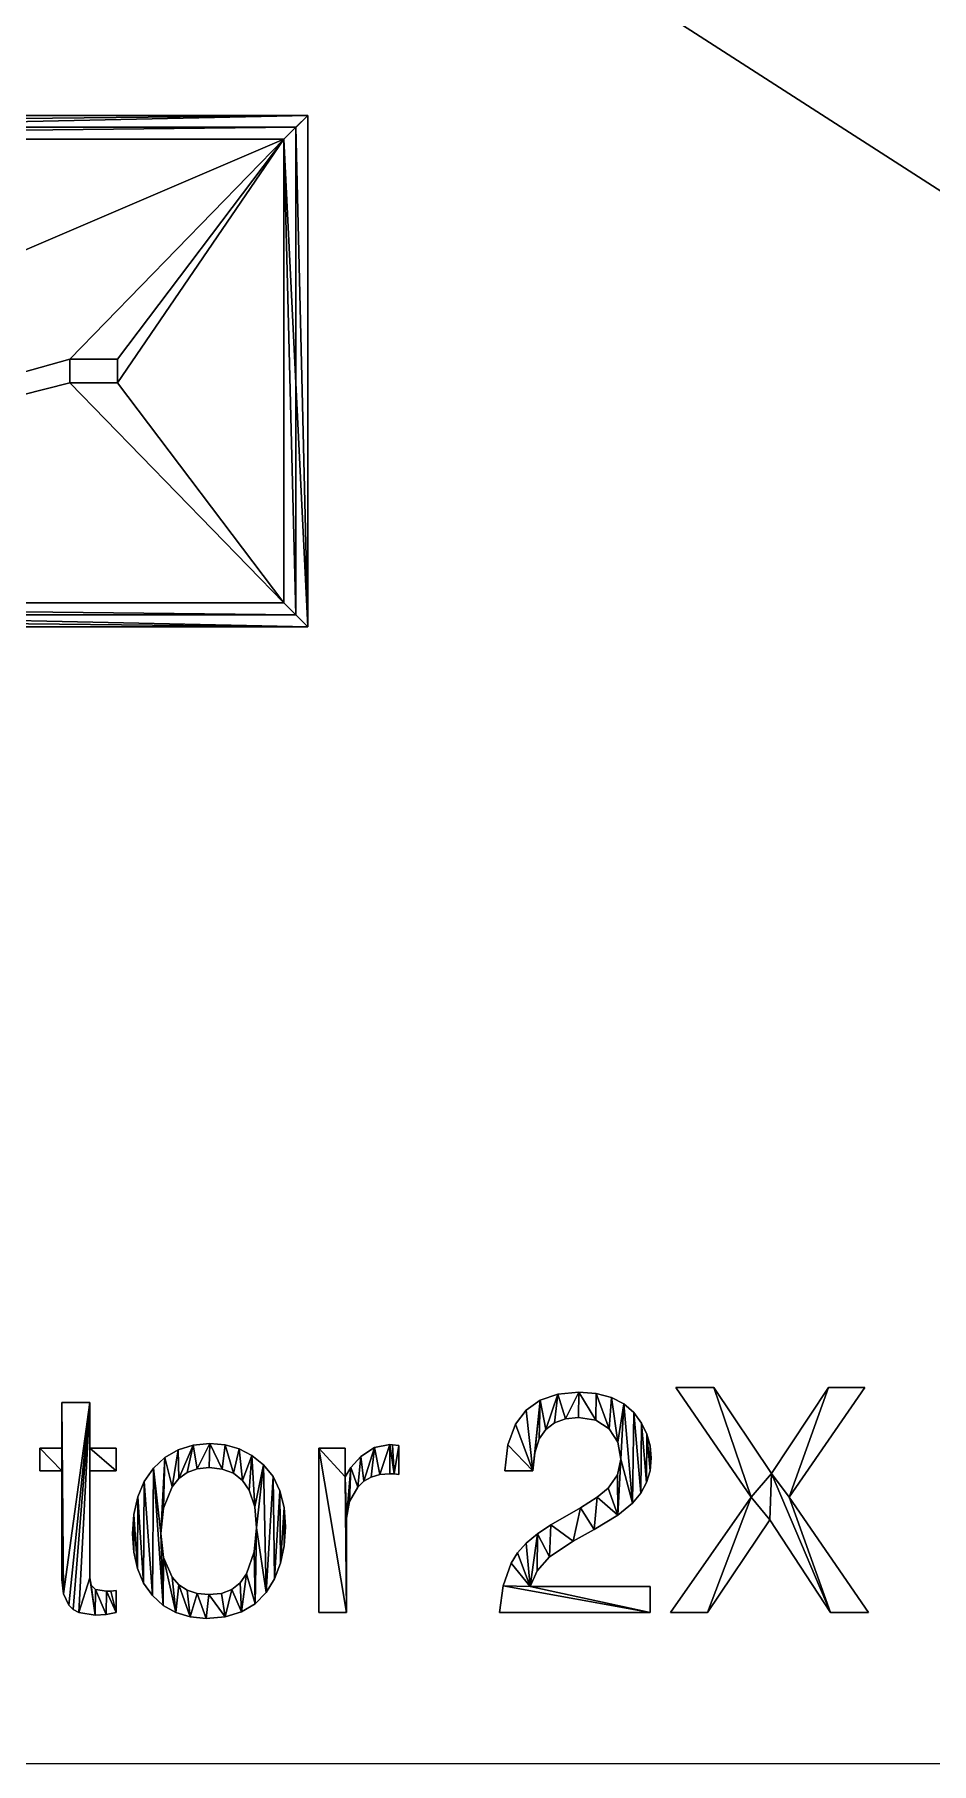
# Model space of a CAD drawing. Extents: x 12 to 260, y 24 to 184.
# Drawn here: x 119.6 to 157.3, y 24 to 96.7 of the extents above; entities that cross this region are included whole.
import ezdxf

# ---------------------------------------------------------------- set-up
doc = ezdxf.new("R2010")
doc.units = 0
doc.layers.get('0').update_dxf_attribs({"color": 13, "linetype": 'CONTINUOUS'})

# ---------------------------------------------------------------- blocks, each defined once
blk = doc.blocks.new('BUILD_BOX')
for p, q in [((0, 0), (248.92, 0)), ((0, 0, 149.86), (248.92, 0, 149.86))]:
    blk.add_line(p, q)
at = {"color": 254}
mesh = blk.add_polyface(dxfattribs=at)
corners = [(248.92, 0), (0, 160.02), (0, 0), (248.92, 160.02)]
mesh.append_faces([[corners[k] for k in face] for face in [(0, 1, 2), (1, 0, 3)]], dxfattribs={"vtx0": -1, "color": 254})
blk = doc.blocks.new('MAKERBOT_REPLICATOR_2X')
at = {"color": 178}
for p, q in [((131.758, 4.851, 0.051), (128.582, 9.464, 0.051)), ((128.582, 9.464, 0.051), (130.186, 9.464, 0.051)), ((130.186, 9.464, 0.051), (132.602, 5.843, 0.051)), ((132.602, 5.843, 0.051), (134.999, 9.464, 0.051)), ((136.525, 9.464, 0.051), (133.349, 4.851, 0.051)), ((134.999, 9.464, 0.051), (136.525, 9.464, 0.051)), ((102.779, 8.826, 0.051), (103.952, 8.826, 0.051)), ((102.779, 6.9, 0.051), (102.779, 8.826, 0.051)), ((103.952, 8.826, 0.051), (103.952, 6.9, 0.051)), ((122.292, 8.504, 0.051), (122.885, 8.923, 0.051)), ((125.243, 9.204, 0.051), (125.875, 9.044, 0.051)), ((125.875, 9.044, 0.051), (126.401, 8.776, 0.051)), ((126.401, 8.776, 0.051), (126.82, 8.401, 0.051)), ((123.947, 8.139, 0.051), (123.489, 7.97, 0.051)), ((124.497, 8.195, 0.051), (123.947, 8.139, 0.051)), ((125.222, 8.077, 0.051), (124.497, 8.195, 0.051)), ((125.786, 7.721, 0.051), (125.222, 8.077, 0.051)), ((126.82, 8.401, 0.051), (127.14, 7.961, 0.051)), ((122.848, 7.293, 0.051), (122.658, 6.716, 0.051)), ((123.122, 7.688, 0.051), (122.848, 7.293, 0.051)), ((123.489, 7.97, 0.051), (123.122, 7.688, 0.051)), ((126.148, 7.165, 0.051), (125.786, 7.721, 0.051)), ((127.14, 7.961, 0.051), (127.368, 7.496, 0.051)), ((127.368, 7.496, 0.051), (127.505, 7.007, 0.051)), ((101.845, 5.953, 0.051), (101.845, 6.9, 0.051)), ((101.845, 6.9, 0.051), (102.779, 6.9, 0.051)), ((103.952, 6.9, 0.051), (105.053, 6.9, 0.051)), ((105.053, 6.9, 0.051), (105.053, 5.953, 0.051)), ((107.104, 6.52, 0.051), (107.659, 6.842, 0.051)), ((107.659, 6.842, 0.051), (108.29, 7.035, 0.051)), ((108.29, 7.035, 0.051), (108.996, 7.1, 0.051)), ((108.996, 7.1, 0.051), (109.637, 7.044, 0.051)), ((109.637, 7.044, 0.051), (110.227, 6.877, 0.051)), ((110.227, 6.877, 0.051), (110.765, 6.6, 0.051)), ((110.765, 6.6, 0.051), (111.251, 6.211, 0.051)), ((113.583, 6.9, 0.051), (114.685, 6.9, 0.051)), ((113.583, 0, 0.051), (113.583, 6.9, 0.051)), ((114.685, 6.9, 0.051), (114.685, 5.708, 0.051)), ((114.918, 6.094, 0.051), (115.349, 6.555, 0.051)), ((115.349, 6.555, 0.051), (115.917, 6.93, 0.051)), ((115.917, 6.93, 0.051), (116.566, 7.055, 0.051)), ((116.566, 7.055, 0.051), (116.676, 7.048, 0.051)), ((116.676, 7.048, 0.051), (116.94, 7.022, 0.051)), ((116.94, 7.022, 0.051), (116.94, 5.798, 0.051)), ((122.658, 6.716, 0.051), (122.577, 5.953, 0.051)), ((126.269, 6.443, 0.051), (126.148, 7.165, 0.051)), ((127.505, 7.007, 0.051), (127.551, 6.494, 0.051)), ((102.779, 5.953, 0.051), (101.845, 5.953, 0.051)), ((105.053, 5.953, 0.051), (103.952, 5.953, 0.051)), ((106.239, 5.509, 0.051), (106.625, 6.069, 0.051)), ((106.625, 6.069, 0.051), (107.104, 6.52, 0.051)), ((108.046, 5.885, 0.051), (107.696, 5.632, 0.051)), ((108.469, 6.038, 0.051), (108.046, 5.885, 0.051)), ((108.964, 6.088, 0.051), (108.469, 6.038, 0.051)), ((109.519, 6.029, 0.051), (108.964, 6.088, 0.051)), ((109.985, 5.85, 0.051), (109.519, 6.029, 0.051)), ((110.363, 5.552, 0.051), (109.985, 5.85, 0.051)), ((111.251, 6.211, 0.051), (111.654, 5.714, 0.051)), ((114.685, 5.708, 0.051), (114.918, 6.094, 0.051)), ((116.56, 5.831, 0.051), (116.147, 5.795, 0.051)), ((116.75, 5.824, 0.051), (116.56, 5.831, 0.051)), ((116.94, 5.798, 0.051), (116.75, 5.824, 0.051)), ((122.577, 5.953, 0.051), (121.398, 5.953, 0.051)), ((126.137, 5.792, 0.051), (126.269, 6.443, 0.051)), ((127.502, 5.96, 0.051), (127.356, 5.467, 0.051)), ((127.551, 6.494, 0.051), (127.502, 5.96, 0.051)), ((105.963, 4.861, 0.051), (106.239, 5.509, 0.051)), ((107.696, 5.632, 0.051), (107.418, 5.276, 0.051)), ((110.652, 5.135, 0.051), (110.363, 5.552, 0.051)), ((110.884, 4.439, 0.051), (110.652, 5.135, 0.051)), ((111.654, 5.714, 0.051), (111.942, 5.112, 0.051)), ((111.942, 5.112, 0.051), (112.115, 4.406, 0.051)), ((115.213, 5.267, 0.051), (114.861, 4.66, 0.051)), ((115.474, 5.513, 0.051), (115.213, 5.267, 0.051)), ((115.785, 5.69, 0.051), (115.474, 5.513, 0.051)), ((116.147, 5.795, 0.051), (115.785, 5.69, 0.051)), ((125.281, 4.842, 0.051), (125.74, 5.219, 0.051)), ((125.74, 5.219, 0.051), (126.137, 5.792, 0.051)), ((127.356, 5.467, 0.051), (127.112, 5.013, 0.051)), ((105.798, 4.124, 0.051), (105.963, 4.861, 0.051)), ((112.115, 4.406, 0.051), (112.172, 3.595, 0.051)), ((127.112, 5.013, 0.051), (126.771, 4.6, 0.051)), ((128.369, 0, 0.051), (131.758, 4.851, 0.051)), ((133.349, 4.851, 0.051), (136.68, 0, 0.051)), ((105.743, 3.299, 0.051), (105.798, 4.124, 0.051)), ((132.537, 3.891, 0.051), (129.915, 0, 0.051)), ((135.089, 0, 0.051), (132.537, 3.891, 0.051)), ((105.795, 2.528, 0.051), (105.743, 3.299, 0.051)), ((112.172, 3.595, 0.051), (112.122, 2.797, 0.051)), ((121.931, 2.506, 0.051), (122.298, 2.917, 0.051)), ((122.298, 2.917, 0.051), (122.767, 3.308, 0.051)), ((105.952, 1.84, 0.051), (105.795, 2.528, 0.051)), ((112.122, 2.797, 0.051), (111.969, 2.071, 0.051)), ((121.666, 2.075, 0.051), (121.931, 2.506, 0.051)), ((106.214, 1.235, 0.051), (105.952, 1.84, 0.051)), ((107.418, 1.482, 0.051), (107.695, 1.16, 0.051)), ((110.273, 1.238, 0.051), (110.533, 1.62, 0.051)), ((111.969, 2.071, 0.051), (111.716, 1.418, 0.051)), ((122.754, 1.748, 0.051), (122.468, 1.095, 0.051)), ((103.069, 0.306, 0.051), (102.851, 0.784, 0.051)), ((104.013, 1.148, 0.051), (104.196, 0.966, 0.051)), ((104.196, 0.966, 0.051), (104.647, 0.896, 0.051)), ((104.647, 0.896, 0.051), (104.828, 0.899, 0.051)), ((104.828, 0.899, 0.051), (105.053, 0.915, 0.051)), ((105.053, 0.915, 0.051), (105.053, 0, 0.051)), ((106.58, 0.712, 0.051), (106.214, 1.235, 0.051)), ((107.695, 1.16, 0.051), (108.043, 0.931, 0.051)), ((108.043, 0.931, 0.051), (108.461, 0.793, 0.051)), ((108.461, 0.793, 0.051), (108.951, 0.747, 0.051)), ((108.951, 0.747, 0.051), (109.482, 0.802, 0.051)), ((109.482, 0.802, 0.051), (109.923, 0.966, 0.051)), ((109.923, 0.966, 0.051), (110.273, 1.238, 0.051)), ((111.361, 0.838, 0.051), (110.899, 0.361, 0.051)), ((111.716, 1.418, 0.051), (111.361, 0.838, 0.051)), ((122.468, 1.095, 0.051), (127.506, 1.095, 0.051)), ((127.506, 1.095, 0.051), (127.506, 0, 0.051)), ((103.246, 0.124, 0.051), (103.069, 0.306, 0.051)), ((103.489, -0.006, 0.051), (103.246, 0.124, 0.051)), ((105.053, 0, 0.051), (104.638, -0.084, 0.051)), ((107.036, 0.291, 0.051), (106.58, 0.712, 0.051)), ((107.564, -0.01, 0.051), (107.036, 0.291, 0.051)), ((110.325, 0.021, 0.051), (109.639, -0.183, 0.051)), ((110.899, 0.361, 0.051), (110.325, 0.021, 0.051)), ((114.743, 0, 0.051), (113.583, 0, 0.051)), ((127.506, 0, 0.051), (121.173, 0, 0.051)), ((129.915, 0, 0.051), (128.369, 0, 0.051)), ((136.68, 0, 0.051), (135.089, 0, 0.051)), ((104.171, -0.11, 0.051), (103.489, -0.006, 0.051)), ((104.638, -0.084, 0.051), (104.171, -0.11, 0.051)), ((108.166, -0.191, 0.051), (107.564, -0.01, 0.051)), ((108.841, -0.251, 0.051), (108.166, -0.191, 0.051)), ((109.639, -0.183, 0.051), (108.841, -0.251, 0.051))]:
    blk.add_line(p, q, dxfattribs=at)
for points in [[(122.885, 8.923, 0.051), (123.622, 9.174, 0.051), (124.503, 9.258, 0.051), (125.243, 9.204, 0.051)], [(121.398, 5.953, 0.051), (121.519, 7.047, 0.051), (121.843, 7.918, 0.051), (122.292, 8.504, 0.051)], [(102.851, 0.784, 0.051), (102.779, 1.385, 0.051), (102.779, 5.953, 0.051)], [(103.952, 5.953, 0.051), (103.952, 1.45, 0.051), (104.013, 1.148, 0.051)], [(107.418, 5.276, 0.051), (107.055, 4.381, 0.051), (106.934, 3.318, 0.051), (107.055, 2.308, 0.051), (107.418, 1.482, 0.051)], [(110.533, 1.62, 0.051), (110.854, 2.542, 0.051), (110.961, 3.563, 0.051), (110.884, 4.439, 0.051)], [(114.861, 4.66, 0.051), (114.743, 3.969, 0.051), (114.743, 0, 0.051)], [(126.771, 4.6, 0.051), (126.142, 4.094, 0.051), (125.154, 3.492, 0.051), (124.272, 3.002, 0.051), (123.279, 2.339, 0.051), (122.754, 1.748, 0.051)], [(122.767, 3.308, 0.051), (123.337, 3.679, 0.051), (124.574, 4.394, 0.051), (125.281, 4.842, 0.051)], [(121.173, 0, 0.051), (121.328, 1.115, 0.051), (121.666, 2.075, 0.051)]]:
    blk.add_polyline3d(points, dxfattribs=at)
mesh = blk.add_polyface(dxfattribs=at)
corners = [(129.915, 0, 0.051), (131.758, 4.851, 0.051), (128.369, 0, 0.051), (132.537, 3.891, 0.051), (130.186, 9.464, 0.051), (128.582, 9.464, 0.051), (132.602, 5.843, 0.051), (135.089, 0, 0.051), (133.349, 4.851, 0.051), (136.68, 0, 0.051), (134.999, 9.464, 0.051), (136.525, 9.464, 0.051)]
mesh.append_faces([[corners[k] for k in face] for face in [(0, 1, 2), (1, 4, 5), (8, 7, 9), (10, 8, 11)]], dxfattribs={"vtx0": -1, "color": 178})
mesh.append_faces([[corners[k] for k in face] for face in [(4, 1, 6)]], dxfattribs={"vtx0": -1, "vtx1": -1, "color": 178})
mesh.append_faces([[corners[k] for k in face] for face in [(6, 1, 3), (6, 7, 8)]], dxfattribs={"vtx0": -1, "vtx1": -1, "vtx2": -1, "color": 178})
mesh.append_faces([[corners[k] for k in face] for face in [(1, 0, 3), (6, 3, 7), (8, 10, 6)]], dxfattribs={"vtx0": -1, "vtx2": -1, "color": 178})
mesh = blk.add_polyface(dxfattribs=at)
corners = [(104.171, -0.11, 0.051), (103.952, 1.45, 0.051), (103.489, -0.006, 0.051), (104.013, 1.148, 0.051), (104.196, 0.966, 0.051), (104.638, -0.084, 0.051), (104.647, 0.896, 0.051), (105.053, 0, 0.051), (104.828, 0.899, 0.051), (105.053, 0.915, 0.051), (105.053, 5.953, 0.051), (103.952, 6.9, 0.051), (103.952, 5.953, 0.051), (105.053, 6.9, 0.051), (102.851, 0.784, 0.051), (102.779, 5.953, 0.051), (102.779, 1.385, 0.051), (102.779, 6.9, 0.051), (102.779, 8.826, 0.051), (103.952, 8.826, 0.051), (103.069, 0.306, 0.051), (103.246, 0.124, 0.051), (101.845, 6.9, 0.051), (101.845, 5.953, 0.051)]
mesh.append_faces([[corners[k] for k in face] for face in [(8, 7, 9), (11, 10, 13), (14, 15, 16), (15, 22, 23)]], dxfattribs={"vtx0": -1, "color": 178})
mesh.append_faces([[corners[k] for k in face] for face in [(0, 1, 2), (1, 0, 3), (3, 0, 4), (4, 5, 6), (6, 7, 8), (10, 11, 12), (17, 14, 18), (18, 14, 19), (19, 12, 11), (22, 15, 17)]], dxfattribs={"vtx0": -1, "vtx1": -1, "color": 178})
mesh.append_faces([[corners[k] for k in face] for face in [(15, 14, 17), (19, 2, 1)]], dxfattribs={"vtx0": -1, "vtx1": -1, "vtx2": -1, "color": 178})
mesh.append_faces([[corners[k] for k in face] for face in [(4, 0, 5), (6, 5, 7), (19, 14, 20), (19, 20, 21), (19, 21, 2), (19, 1, 12)]], dxfattribs={"vtx0": -1, "vtx2": -1, "color": 178})
mesh = blk.add_polyface(dxfattribs=at)
corners = [(127.506, 0, 0.051), (121.328, 1.115, 0.051), (121.173, 0, 0.051), (122.468, 1.095, 0.051), (121.666, 2.075, 0.051), (121.931, 2.506, 0.051), (122.298, 2.917, 0.051), (127.506, 1.095, 0.051), (122.767, 3.308, 0.051), (122.754, 1.748, 0.051), (123.279, 2.339, 0.051), (123.337, 3.679, 0.051), (124.272, 3.002, 0.051), (124.574, 4.394, 0.051), (125.154, 3.492, 0.051), (125.281, 4.842, 0.051), (126.142, 4.094, 0.051), (125.74, 5.219, 0.051), (126.137, 5.792, 0.051), (126.269, 6.443, 0.051), (126.771, 4.6, 0.051), (126.401, 8.776, 0.051), (126.82, 8.401, 0.051), (127.112, 5.013, 0.051), (127.14, 7.961, 0.051), (127.356, 5.467, 0.051), (127.368, 7.496, 0.051), (127.502, 5.96, 0.051), (127.505, 7.007, 0.051), (127.551, 6.494, 0.051), (122.577, 5.953, 0.051), (121.519, 7.047, 0.051), (121.398, 5.953, 0.051), (121.843, 7.918, 0.051), (122.292, 8.504, 0.051), (122.885, 8.923, 0.051), (122.658, 6.716, 0.051), (122.848, 7.293, 0.051), (123.122, 7.688, 0.051), (123.622, 9.174, 0.051), (123.489, 7.97, 0.051), (123.947, 8.139, 0.051), (124.503, 9.258, 0.051), (124.497, 8.195, 0.051), (125.222, 8.077, 0.051), (125.243, 9.204, 0.051), (125.786, 7.721, 0.051), (125.875, 9.044, 0.051), (126.148, 7.165, 0.051)]
mesh.append_faces([[corners[k] for k in face] for face in [(0, 1, 2), (3, 0, 7), (28, 27, 29), (30, 31, 32)]], dxfattribs={"vtx0": -1, "color": 178})
mesh.append_faces([[corners[k] for k in face] for face in [(1, 3, 4), (4, 3, 5), (5, 3, 6), (8, 10, 11), (11, 12, 13), (13, 14, 15), (15, 16, 17), (17, 16, 18), (18, 16, 19), (21, 20, 22), (22, 23, 24), (24, 25, 26), (26, 27, 28), (31, 30, 33), (33, 30, 34), (34, 30, 35), (35, 38, 39), (39, 41, 42), (42, 44, 45), (45, 46, 47), (47, 48, 21)]], dxfattribs={"vtx0": -1, "vtx1": -1, "color": 178})
mesh.append_faces([[corners[k] for k in face] for face in [(1, 0, 3), (19, 20, 21)]], dxfattribs={"vtx0": -1, "vtx1": -1, "vtx2": -1, "color": 178})
mesh.append_faces([[corners[k] for k in face] for face in [(3, 8, 6), (8, 3, 9), (8, 9, 10), (11, 10, 12), (13, 12, 14), (15, 14, 16), (19, 16, 20), (22, 20, 23), (24, 23, 25), (26, 25, 27), (35, 30, 36), (35, 36, 37), (35, 37, 38), (39, 38, 40), (39, 40, 41), (42, 41, 43), (42, 43, 44), (45, 44, 46), (47, 46, 48), (21, 48, 19)]], dxfattribs={"vtx0": -1, "vtx2": -1, "color": 178})
mesh = blk.add_polyface(dxfattribs=at)
corners = [(105.795, 2.528, 0.051), (105.798, 4.124, 0.051), (105.743, 3.299, 0.051), (105.952, 1.84, 0.051), (105.963, 4.861, 0.051), (106.214, 1.235, 0.051), (106.239, 5.509, 0.051), (106.58, 0.712, 0.051), (106.625, 6.069, 0.051), (107.036, 0.291, 0.051), (106.934, 3.318, 0.051), (107.055, 2.308, 0.051), (107.564, -0.01, 0.051), (107.418, 1.482, 0.051), (107.695, 1.16, 0.051), (108.166, -0.191, 0.051), (108.043, 0.931, 0.051), (108.461, 0.793, 0.051), (108.841, -0.251, 0.051), (108.951, 0.747, 0.051), (109.639, -0.183, 0.051), (109.482, 0.802, 0.051), (109.923, 0.966, 0.051), (110.325, 0.021, 0.051), (110.273, 1.238, 0.051), (110.533, 1.62, 0.051), (110.899, 0.361, 0.051), (110.854, 2.542, 0.051), (110.961, 3.563, 0.051), (111.361, 0.838, 0.051), (111.251, 6.211, 0.051), (111.654, 5.714, 0.051), (111.716, 1.418, 0.051), (111.942, 5.112, 0.051), (111.969, 2.071, 0.051), (112.115, 4.406, 0.051), (112.122, 2.797, 0.051), (112.172, 3.595, 0.051), (107.104, 6.52, 0.051), (107.055, 4.381, 0.051), (107.418, 5.276, 0.051), (107.659, 6.842, 0.051), (107.696, 5.632, 0.051), (108.29, 7.035, 0.051), (108.046, 5.885, 0.051), (108.469, 6.038, 0.051), (108.996, 7.1, 0.051), (108.964, 6.088, 0.051), (109.519, 6.029, 0.051), (109.637, 7.044, 0.051), (109.985, 5.85, 0.051), (110.227, 6.877, 0.051), (110.363, 5.552, 0.051), (110.765, 6.6, 0.051), (110.652, 5.135, 0.051), (110.884, 4.439, 0.051)]
mesh.append_faces([[corners[k] for k in face] for face in [(0, 1, 2), (35, 36, 37)]], dxfattribs={"vtx0": -1, "color": 178})
mesh.append_faces([[corners[k] for k in face] for face in [(1, 3, 4), (4, 5, 6), (6, 7, 8), (10, 9, 11), (11, 12, 13), (13, 12, 14), (14, 15, 16), (16, 15, 17), (17, 18, 19), (19, 20, 21), (21, 20, 22), (22, 23, 24), (24, 23, 25), (25, 26, 27), (27, 26, 28), (30, 29, 31), (31, 32, 33), (33, 34, 35), (38, 40, 41), (41, 42, 43), (43, 45, 46), (46, 48, 49), (49, 50, 51), (51, 52, 53), (53, 55, 30)]], dxfattribs={"vtx0": -1, "vtx1": -1, "color": 178})
mesh.append_faces([[corners[k] for k in face] for face in [(8, 9, 10), (28, 29, 30)]], dxfattribs={"vtx0": -1, "vtx1": -1, "vtx2": -1, "color": 178})
mesh.append_faces([[corners[k] for k in face] for face in [(1, 0, 3), (4, 3, 5), (6, 5, 7), (8, 7, 9), (11, 9, 12), (14, 12, 15), (17, 15, 18), (19, 18, 20), (22, 20, 23), (25, 23, 26), (28, 26, 29), (31, 29, 32), (33, 32, 34), (35, 34, 36), (10, 38, 8), (38, 10, 39), (38, 39, 40), (41, 40, 42), (43, 42, 44), (43, 44, 45), (46, 45, 47), (46, 47, 48), (49, 48, 50), (51, 50, 52), (53, 52, 54), (53, 54, 55), (30, 55, 28)]], dxfattribs={"vtx0": -1, "vtx2": -1, "color": 178})
mesh = blk.add_polyface(dxfattribs=at)
corners = [(114.743, 0, 0.051), (113.583, 6.9, 0.051), (113.583, 0, 0.051), (114.685, 5.708, 0.051), (114.743, 3.969, 0.051), (114.918, 6.094, 0.051), (114.861, 4.66, 0.051), (115.213, 5.267, 0.051), (115.349, 6.555, 0.051), (115.474, 5.513, 0.051), (115.917, 6.93, 0.051), (115.785, 5.69, 0.051), (116.147, 5.795, 0.051), (116.566, 7.055, 0.051), (116.56, 5.831, 0.051), (116.75, 5.824, 0.051), (116.676, 7.048, 0.051), (116.94, 7.022, 0.051), (116.94, 5.798, 0.051), (114.685, 6.9, 0.051)]
mesh.append_faces([[corners[k] for k in face] for face in [(0, 1, 2), (17, 15, 18)]], dxfattribs={"vtx0": -1, "color": 178})
mesh.append_faces([[corners[k] for k in face] for face in [(3, 4, 5), (5, 7, 8), (8, 9, 10), (10, 12, 13), (13, 15, 16), (16, 15, 17)]], dxfattribs={"vtx0": -1, "vtx1": -1, "color": 178})
mesh.append_faces([[corners[k] for k in face] for face in [(1, 0, 3)]], dxfattribs={"vtx0": -1, "vtx1": -1, "vtx2": -1, "color": 178})
mesh.append_faces([[corners[k] for k in face] for face in [(3, 0, 4), (5, 4, 6), (5, 6, 7), (8, 7, 9), (10, 9, 11), (10, 11, 12), (13, 12, 14), (13, 14, 15)]], dxfattribs={"vtx0": -1, "vtx2": -1, "color": 178})
mesh.append_faces([[corners[k] for k in face] for face in [(19, 1, 3)]], dxfattribs={"vtx1": -1, "color": 178})
blk = doc.blocks.new('3D_PRINTER_BUILD_VOLUME')
for name, p in [('BUILD_BOX', (0, 0)), ('MAKERBOT_REPLICATOR_2X', (6.35, 6.35, 149.86))]:
    blk.add_blockref(name, p)
blk = doc.blocks.new('GROUP_4')
for p, q in [((47.5, 21.5), (0, 21.5)), ((0, 21.5), (0, 21.5, 7.5)), ((0, 21.5), (0, 0)), ((0, 21.5, 7.5), (0, 0, 7.5)), ((47.5, 21.5, 7.5), (0, 21.5, 7.5)), ((47.5, 0), (47.5, 21.5)), ((47.5, 21.5), (47.5, 21.5, 7.5)), ((47.5, 0, 7.5), (47.5, 21.5, 7.5)), ((0.5, 21, 7.5), (0.5, 21, 7)), ((0.5, 21, 7), (0.5, 0.5, 7)), ((47, 21, 7.5), (0.5, 21, 7.5)), ((0.5, 21, 7.5), (0.5, 0.5, 7.5)), ((47, 21, 7), (0.5, 21, 7)), ((1, 20.5), (1, 20.5, 0.5)), ((1, 20.5, 7), (1, 1, 7)), ((46.5, 20.5, 7), (1, 20.5, 7)), ((46.5, 20.5), (1, 20.5)), ((1, 20.5), (1, 1)), ((1, 20.5, 0.5), (1, 1, 0.5)), ((1, 20.5, 0.5), (1, 20.5, 7)), ((46.5, 20.5, 0.5), (1, 20.5, 0.5)), ((46.5, 1, 7), (46.5, 20.5, 7)), ((46.5, 1), (46.5, 20.5)), ((46.5, 20.5, 0.5), (46.5, 20.5, 7)), ((46.5, 20.5), (46.5, 20.5, 0.5)), ((46.5, 1, 0.5), (46.5, 20.5, 0.5)), ((47, 21, 7.5), (47, 21, 7)), ((47, 0.5, 7.5), (47, 21, 7.5)), ((47, 0.5, 7), (47, 21, 7)), ((0, 14.3, 2.5), (0, 14.3, 4.5)), ((0, 14.3, 2.5), (1, 14.3, 2.5)), ((0, 14.3, 4.5), (0, 7.2, 4.5)), ((0, 14.3, 4.5), (1, 14.3, 4.5)), ((0, 7.2, 2.5), (0, 14.3, 2.5)), ((1, 7.2, 2.5), (1, 14.3, 2.5)), ((1, 14.3, 2.5), (1, 14.3, 4.5)), ((1, 14.3, 4.5), (1, 7.2, 4.5)), ((39.5, 11.25, 0.5), (37.5, 11.25, 0.5)), ((37.5, 11.25, 0.5), (37.5, 10.25, 0.5)), ((37.5, 11.25), (37.5, 10.25)), ((39.5, 11.25), (37.5, 11.25)), ((37.5, 11.25, 0.5), (37.5, 11.25)), ((39.5, 10.25, 0.5), (39.5, 11.25, 0.5)), ((39.5, 11.25, 0.5), (39.5, 11.25)), ((39.5, 10.25), (39.5, 11.25)), ((37.5, 10.25, 0.5), (39.5, 10.25, 0.5)), ((37.5, 10.25), (39.5, 10.25)), ((37.5, 10.25, 0.5), (37.5, 10.25)), ((39.5, 10.25, 0.5), (39.5, 10.25)), ((0, 7.2, 4.5), (0, 7.2, 2.5)), ((0, 7.2, 2.5), (1, 7.2, 2.5)), ((0, 7.2, 4.5), (1, 7.2, 4.5)), ((1, 7.2, 4.5), (1, 7.2, 2.5)), ((1, 1, 7), (46.5, 1, 7)), ((1, 1), (1, 1, 0.5)), ((1, 1), (46.5, 1)), ((1, 1, 0.5), (1, 1, 7)), ((1, 1, 0.5), (46.5, 1, 0.5)), ((46.5, 1), (46.5, 1, 0.5)), ((46.5, 1, 0.5), (46.5, 1, 7)), ((0, 0), (47.5, 0)), ((0, 0), (0, 0, 7.5)), ((0, 0, 7.5), (47.5, 0, 7.5)), ((0.5, 0.5, 7.5), (47, 0.5, 7.5)), ((0.5, 0.5, 7.5), (0.5, 0.5, 7)), ((0.5, 0.5, 7), (47, 0.5, 7)), ((47, 0.5, 7.5), (47, 0.5, 7)), ((47.5, 0), (47.5, 0, 7.5))]:
    blk.add_line(p, q)
mesh = blk.add_polyface()
corners = [(0, 21.5, 7.5), (47.5, 21.5), (0, 21.5), (47.5, 21.5, 7.5)]
mesh.append_faces([[corners[k] for k in face] for face in [(0, 1, 2), (1, 0, 3)]], dxfattribs={"vtx0": -1})
mesh = blk.add_polyface()
corners = [(0, 0, 7.5), (0, 7.2, 4.5), (0, 0), (0, 21.5, 7.5), (0, 14.3, 4.5), (0, 14.3, 2.5), (0, 7.2, 2.5), (0, 21.5)]
mesh.append_faces([[corners[k] for k in face] for face in [(0, 1, 2), (1, 3, 4), (4, 3, 5), (2, 6, 7), (6, 2, 1), (7, 5, 3)]], dxfattribs={"vtx0": -1, "vtx1": -1})
mesh.append_faces([[corners[k] for k in face] for face in [(1, 0, 3), (7, 6, 5)]], dxfattribs={"vtx0": -1, "vtx2": -1})
mesh = blk.add_polyface()
corners = [(0, 21.5), (1, 20.5), (0, 0), (47.5, 21.5), (46.5, 20.5), (47.5, 0), (1, 1), (46.5, 1)]
mesh.append_faces([[corners[k] for k in face] for face in [(0, 1, 2), (1, 3, 4), (2, 6, 5), (6, 2, 1)]], dxfattribs={"vtx0": -1, "vtx1": -1})
mesh.append_faces([[corners[k] for k in face] for face in [(1, 0, 3), (4, 3, 5), (5, 6, 7), (5, 7, 4)]], dxfattribs={"vtx0": -1, "vtx2": -1})
mesh = blk.add_polyface()
corners = [(0, 0, 7.5), (0.5, 0.5, 7.5), (0, 21.5, 7.5), (47.5, 0, 7.5), (47, 0.5, 7.5), (47, 21, 7.5), (0.5, 21, 7.5), (47.5, 21.5, 7.5)]
mesh.append_faces([[corners[k] for k in face] for face in [(0, 1, 2), (1, 3, 4), (4, 3, 5), (2, 6, 7), (6, 2, 1), (7, 5, 3)]], dxfattribs={"vtx0": -1, "vtx1": -1})
mesh.append_faces([[corners[k] for k in face] for face in [(1, 0, 3), (7, 6, 5)]], dxfattribs={"vtx0": -1, "vtx2": -1})
mesh = blk.add_polyface()
corners = [(47.5, 21.5), (47.5, 0, 7.5), (47.5, 0), (47.5, 21.5, 7.5)]
mesh.append_faces([[corners[k] for k in face] for face in [(0, 1, 2), (1, 0, 3)]], dxfattribs={"vtx0": -1})
mesh = blk.add_polyface()
corners = [(0.5, 21, 7), (0.5, 0.5, 7.5), (0.5, 0.5, 7), (0.5, 21, 7.5)]
mesh.append_faces([[corners[k] for k in face] for face in [(0, 1, 2), (1, 0, 3)]], dxfattribs={"vtx0": -1})
mesh = blk.add_polyface()
corners = [(47, 21, 7.5), (0.5, 21, 7), (47, 21, 7), (0.5, 21, 7.5)]
mesh.append_faces([[corners[k] for k in face] for face in [(0, 1, 2), (1, 0, 3)]], dxfattribs={"vtx0": -1})
mesh = blk.add_polyface()
corners = [(0.5, 0.5, 7), (1, 1, 7), (0.5, 21, 7), (47, 0.5, 7), (46.5, 1, 7), (46.5, 20.5, 7), (1, 20.5, 7), (47, 21, 7)]
mesh.append_faces([[corners[k] for k in face] for face in [(0, 1, 2), (1, 3, 4), (4, 3, 5), (2, 6, 7), (6, 2, 1), (7, 5, 3)]], dxfattribs={"vtx0": -1, "vtx1": -1})
mesh.append_faces([[corners[k] for k in face] for face in [(1, 0, 3), (7, 6, 5)]], dxfattribs={"vtx0": -1, "vtx2": -1})
mesh = blk.add_polyface()
corners = [(1, 1, 0.5), (1, 7.2, 2.5), (1, 1, 7), (1, 20.5, 0.5), (1, 14.3, 2.5), (1, 14.3, 4.5), (1, 7.2, 4.5), (1, 20.5, 7)]
mesh.append_faces([[corners[k] for k in face] for face in [(0, 1, 2), (1, 3, 4), (4, 3, 5), (2, 6, 7), (6, 2, 1), (7, 5, 3)]], dxfattribs={"vtx0": -1, "vtx1": -1})
mesh.append_faces([[corners[k] for k in face] for face in [(1, 0, 3), (7, 6, 5)]], dxfattribs={"vtx0": -1, "vtx2": -1})
mesh = blk.add_polyface()
corners = [(46.5, 20.5, 7), (1, 20.5, 0.5), (46.5, 20.5, 0.5), (1, 20.5, 7)]
mesh.append_faces([[corners[k] for k in face] for face in [(0, 1, 2), (1, 0, 3)]], dxfattribs={"vtx0": -1})
mesh = blk.add_polyface()
corners = [(46.5, 20.5, 0.5), (1, 1, 0.5), (1, 20.5, 0.5), (37.5, 11.25, 0.5), (39.5, 11.25, 0.5), (39.5, 10.25, 0.5), (46.5, 1, 0.5), (37.5, 10.25, 0.5)]
mesh.append_faces([[corners[k] for k in face] for face in [(0, 1, 2)]], dxfattribs={"vtx0": -1})
mesh.append_faces([[corners[k] for k in face] for face in [(3, 0, 4), (4, 0, 5), (1, 7, 6), (7, 1, 3)]], dxfattribs={"vtx0": -1, "vtx1": -1})
mesh.append_faces([[corners[k] for k in face] for face in [(1, 0, 3)]], dxfattribs={"vtx0": -1, "vtx1": -1, "vtx2": -1})
mesh.append_faces([[corners[k] for k in face] for face in [(5, 0, 6), (6, 7, 5)]], dxfattribs={"vtx0": -1, "vtx2": -1})
mesh = blk.add_polyface()
corners = [(46.5, 20.5, 7), (46.5, 1, 0.5), (46.5, 1, 7), (46.5, 20.5, 0.5)]
mesh.append_faces([[corners[k] for k in face] for face in [(0, 1, 2), (1, 0, 3)]], dxfattribs={"vtx0": -1})
mesh = blk.add_polyface()
corners = [(47, 21, 7.5), (47, 0.5, 7), (47, 0.5, 7.5), (47, 21, 7)]
mesh.append_faces([[corners[k] for k in face] for face in [(0, 1, 2), (1, 0, 3)]], dxfattribs={"vtx0": -1})
mesh = blk.add_polyface()
corners = [(1, 14.3, 4.5), (0, 7.2, 4.5), (0, 14.3, 4.5), (1, 7.2, 4.5)]
mesh.append_faces([[corners[k] for k in face] for face in [(0, 1, 2), (1, 0, 3)]], dxfattribs={"vtx0": -1})
mesh = blk.add_polyface()
corners = [(1, 7.2, 2.5), (0, 14.3, 2.5), (0, 7.2, 2.5), (1, 14.3, 2.5)]
mesh.append_faces([[corners[k] for k in face] for face in [(0, 1, 2), (1, 0, 3)]], dxfattribs={"vtx0": -1})
mesh = blk.add_polyface()
corners = [(1, 14.3, 4.5), (0, 14.3, 2.5), (1, 14.3, 2.5), (0, 14.3, 4.5)]
mesh.append_faces([[corners[k] for k in face] for face in [(0, 1, 2), (1, 0, 3)]], dxfattribs={"vtx0": -1})
mesh = blk.add_polyface()
corners = [(37.5, 11.25, 0.5), (37.5, 10.25), (37.5, 10.25, 0.5), (37.5, 11.25)]
mesh.append_faces([[corners[k] for k in face] for face in [(0, 1, 2), (1, 0, 3)]], dxfattribs={"vtx0": -1})
mesh = blk.add_polyface()
corners = [(37.5, 11.25, 0.5), (39.5, 11.25), (37.5, 11.25), (39.5, 11.25, 0.5)]
mesh.append_faces([[corners[k] for k in face] for face in [(0, 1, 2), (1, 0, 3)]], dxfattribs={"vtx0": -1})
mesh = blk.add_polyface()
corners = [(39.5, 11.25), (39.5, 10.25, 0.5), (39.5, 10.25), (39.5, 11.25, 0.5)]
mesh.append_faces([[corners[k] for k in face] for face in [(0, 1, 2), (1, 0, 3)]], dxfattribs={"vtx0": -1})
mesh = blk.add_polyface()
corners = [(39.5, 10.25, 0.5), (37.5, 10.25), (39.5, 10.25), (37.5, 10.25, 0.5)]
mesh.append_faces([[corners[k] for k in face] for face in [(0, 1, 2), (1, 0, 3)]], dxfattribs={"vtx0": -1})
mesh = blk.add_polyface()
corners = [(0, 7.2, 4.5), (1, 7.2, 2.5), (0, 7.2, 2.5), (1, 7.2, 4.5)]
mesh.append_faces([[corners[k] for k in face] for face in [(0, 1, 2), (1, 0, 3)]], dxfattribs={"vtx0": -1})
mesh = blk.add_polyface()
corners = [(1, 1, 7), (46.5, 1, 0.5), (1, 1, 0.5), (46.5, 1, 7)]
mesh.append_faces([[corners[k] for k in face] for face in [(0, 1, 2), (1, 0, 3)]], dxfattribs={"vtx0": -1})
mesh = blk.add_polyface()
corners = [(47.5, 0, 7.5), (0, 0), (47.5, 0), (0, 0, 7.5)]
mesh.append_faces([[corners[k] for k in face] for face in [(0, 1, 2), (1, 0, 3)]], dxfattribs={"vtx0": -1})
mesh = blk.add_polyface()
corners = [(0.5, 0.5, 7.5), (47, 0.5, 7), (0.5, 0.5, 7), (47, 0.5, 7.5)]
mesh.append_faces([[corners[k] for k in face] for face in [(0, 1, 2), (1, 0, 3)]], dxfattribs={"vtx0": -1})

msp = doc.modelspace()

# ---------------------------------------------------------------- block references
for name, p in [('3D_PRINTER_BUILD_VOLUME', (11.576, 24.014)), ('GROUP_4', (83.539, 71.812, -0.5))]:
    msp.add_blockref(name, p)

doc.saveas('drawing.dxf')
